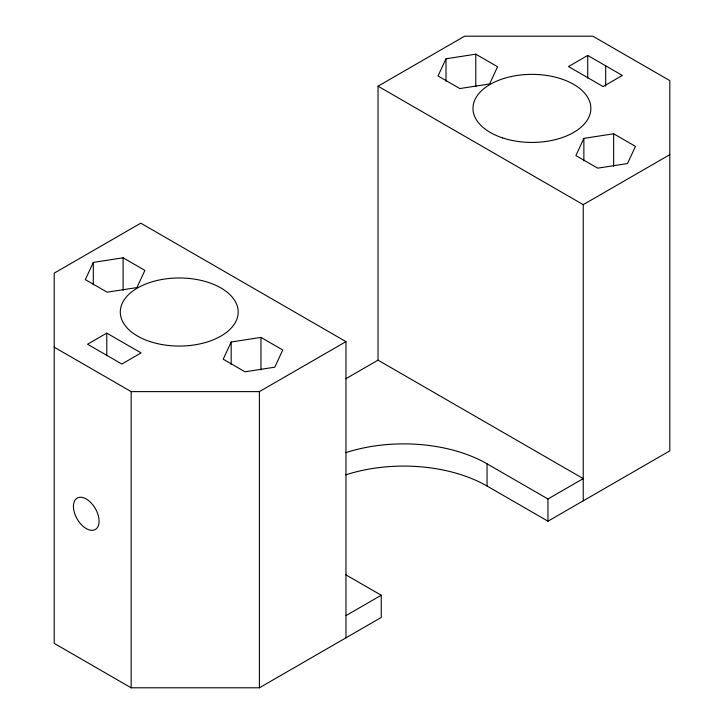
<?xml version="1.0" encoding="UTF-8"?>
<svg xmlns="http://www.w3.org/2000/svg" width="724" height="724" viewBox="0 0 724 724"><rect width="100%" height="100%" fill="white"/><g stroke="black" fill="none" stroke-linecap="round" stroke-linejoin="round"><path stroke-width="1.09" d="M93.315 262.405L85.332 279.6L107.134 292.188L136.917 287.582L144.9 270.387L123.098 257.798L93.315 262.405L93.315 284.849M231.182 342.009L223.2 359.204L245.011 371.792L274.785 367.177L282.767 349.982L260.966 337.402L231.182 342.009L231.182 364.444M446.002 58.78L438.02 75.975L459.831 88.563L489.614 83.957L497.587 66.762L475.786 54.173L446.002 58.78L446.002 81.224M583.87 138.384L575.897 155.579L597.698 168.167L627.482 163.561L635.464 146.366L613.653 133.777L583.87 138.384L583.87 160.819M345.755 452.663A117.894 68.065 0 0 1 487.044 463.812L547.959 498.981L583.236 478.618L378.028 360.154L378.028 86.183L464.6 36.2L592.847 36.2L669.8 80.626L669.8 450.853L547.959 521.199L487.044 486.03A117.894 68.065 0 0 0 345.755 474.872M106.781 333.121L87.541 344.226L121.849 364.036L141.09 352.923L106.781 333.121L106.781 355.728M587.725 55.449L568.485 66.563L603.11 86.554L622.35 75.441L587.725 55.449L587.725 78.056M54.2 347.185L131.153 391.612L259.4 391.612L345.972 341.637L345.972 637.817M378.028 86.183L583.236 204.657L669.8 154.674M345.81 378.752L378.028 360.154M345.972 615.608L381.24 595.246L381.24 617.454L259.4 687.8L131.153 687.8L54.2 643.374L54.2 273.147L140.764 223.164L345.972 341.637M345.457 574.585L381.24 595.246M613.653 133.777L613.653 166.312M605.68 65.821L605.68 86.147M583.236 204.657L583.236 500.836M547.959 498.981L547.959 521.199M487.044 463.812L487.044 486.03M475.786 54.173L475.786 86.708M260.966 337.402L260.966 369.937M259.4 391.612L259.4 687.8M131.153 391.612L131.153 687.8M123.098 257.798L123.098 290.333M73.432 506.384A18.136 10.471 60 0 0 92.672 530.321A18.136 10.471 60 0 0 92.672 504.673A18.136 10.471 60 0 0 73.432 506.384M502.456 137.868A58.943 34.028 0 0 0 590.875 108.392A58.943 34.028 0 0 0 502.456 78.925A58.943 34.028 0 0 0 502.456 137.868M149.768 341.493A58.943 34.028 0 0 0 238.187 312.017A58.943 34.028 0 0 0 149.768 282.541A58.943 34.028 0 0 0 149.768 341.493"/></g></svg>
